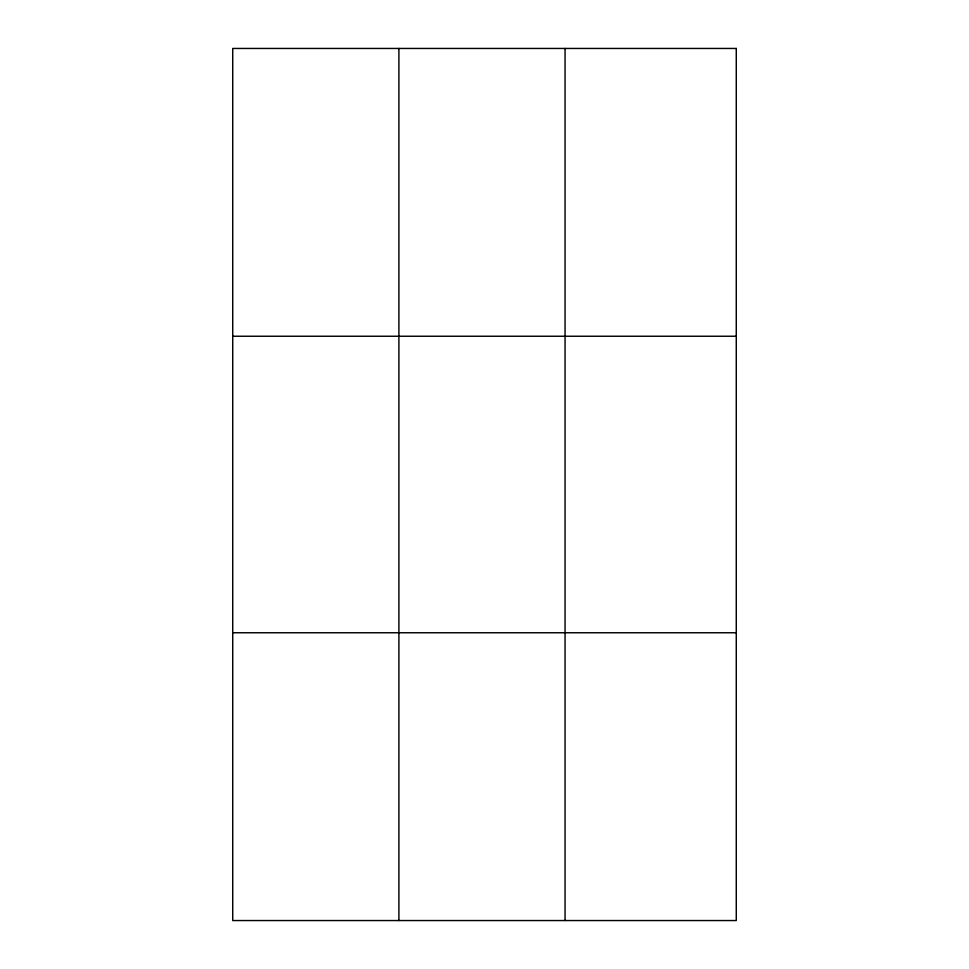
<?xml version="1.0" encoding="UTF-8"?>
<svg xmlns="http://www.w3.org/2000/svg" width="969" height="969" viewBox="0 0 969 969"><rect width="100%" height="100%" fill="white"/><g stroke="black" fill="none" stroke-linecap="round" stroke-linejoin="round"><path stroke-width="1.45" d="M398.901 48.45L398.901 920.55M565.06 48.45L565.06 920.55M232.73 336.243L736.27 336.243M232.73 632.757L736.27 632.757M736.27 48.45L736.27 920.55L232.73 920.55L232.73 48.45L736.27 48.45"/></g></svg>
